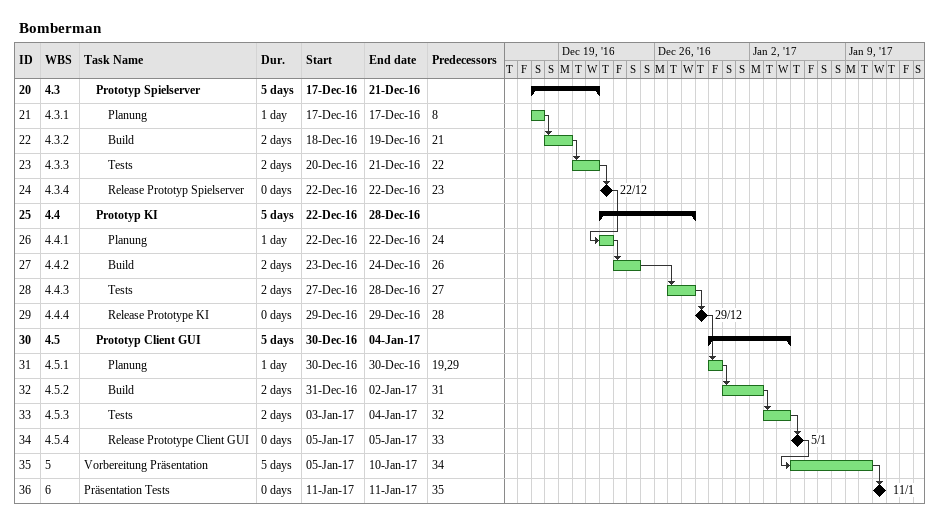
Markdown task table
Bomberman

| ID | WBS | Task | Duration | Start | Finish | Predecessors |
|---|---|---|---|---|---|---|
| 20 | 4.3 | **Prototyp Spielserver** | 5d | 2016-12-17 | 2016-12-21 |  |
| 21 | 4.3.1 | Planung | 1d | 2016-12-17 | 2016-12-17 | 8 |
| 22 | 4.3.2 | Build | 2d | 2016-12-18 | 2016-12-19 | 21 |
| 23 | 4.3.3 | Tests | 2d | 2016-12-20 | 2016-12-21 | 22 |
| 24 | 4.3.4 | Release Prototyp Spielserver | 0d | 2016-12-22 | 2016-12-22 | 23 |
| 25 | 4.4 | **Prototyp KI** | 5d | 2016-12-22 | 2016-12-28 |  |
| 26 | 4.4.1 | Planung | 1d | 2016-12-22 | 2016-12-22 | 24 |
| 27 | 4.4.2 | Build | 2d | 2016-12-23 | 2016-12-24 | 26 |
| 28 | 4.4.3 | Tests | 2d | 2016-12-27 | 2016-12-28 | 27 |
| 29 | 4.4.4 | Release Prototype KI | 0d | 2016-12-29 | 2016-12-29 | 28 |
| 30 | 4.5 | **Prototyp Client GUI** | 5d | 2016-12-30 | 2017-01-04 |  |
| 31 | 4.5.1 | Planung | 1d | 2016-12-30 | 2016-12-30 | 19, 29 |
| 32 | 4.5.2 | Build | 2d | 2016-12-31 | 2017-01-02 | 31 |
| 33 | 4.5.3 | Tests | 2d | 2017-01-03 | 2017-01-04 | 32 |
| 34 | 4.5.4 | Release Prototype Client GUI | 0d | 2017-01-05 | 2017-01-05 | 33 |
| 35 | 5 | Vorbereitung Präsentation | 5d | 2017-01-05 | 2017-01-10 | 34 |
| 36 | 6 | Präsentation Tests | 0d | 2017-01-11 | 2017-01-11 | 35 |
